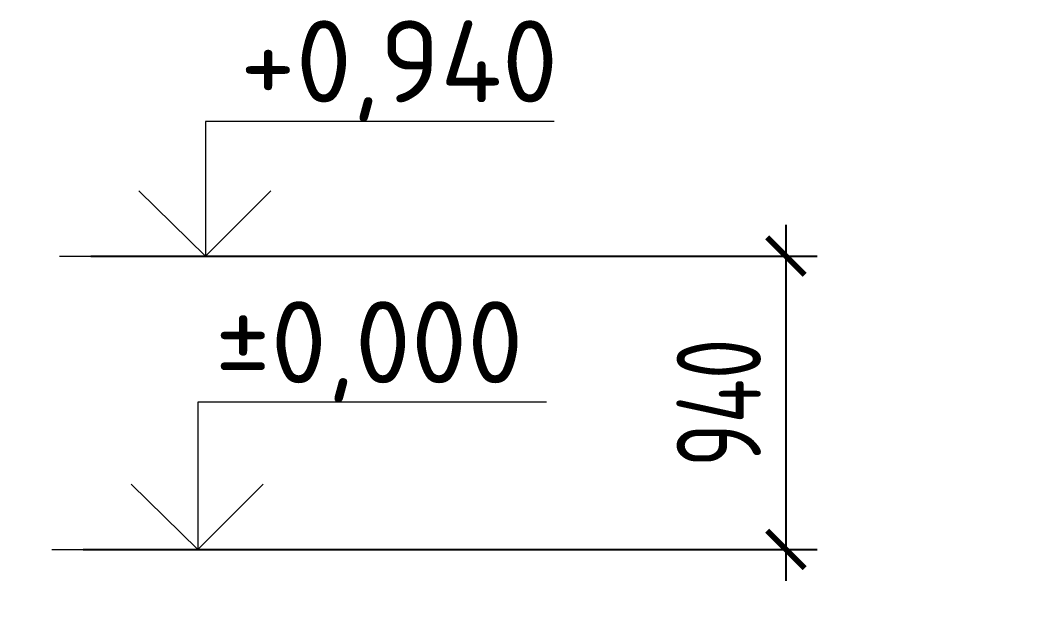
# Model space of a CAD drawing. Header units: millimetres. Extents: x -136099598 to 9192475, y 0 to 779331.
# Drawn here: x 193732 to 196955, y 288402 to 290249 of the extents above; entities that cross this region are included whole.
import ezdxf

# ---------------------------------------------------------------- set-up
doc = ezdxf.new("R2010")
doc.units = ezdxf.units.MM
doc.header["$MEASUREMENT"] = 0
doc.layers.get('0').update_dxf_attribs({"color": 250, "lineweight": 9})
doc.layers.get('Defpoints').update_dxf_attribs({"color": 8})
doc.layers.add('_Фасад', color=7, linetype='Continuous', lineweight=9)
doc.layers.add('Фасад_тонкие', color=7, linetype='Continuous', lineweight=5)
doc.layers.add('PDF _0', color=7, linetype='Continuous')
doc.styles.add('ISOCPEUR', font='isocpeur.ttf', dxfattribs={"width": 0.7})
doc.styles.add('PDF ISOCPEUR', font='isocpeur.ttf')
doc.dimstyles.new('R_100', dxfattribs={"dimtxt": 270, "dimasz": 120, "dimexe": 100, "dimexo": 100, "dimgap": 80, "dimtad": 1, "dimdec": 0, "dimrnd": 5, "dimzin": 0, "dimdsep": 46, "dimtxsty": 'ISOCPEUR', "dimblk": 'ARCHTICK', "dimcen": 100, "dimdle": 100, "dimclrd": 256, "dimclre": 256, "dimclrt": 256, "dimadec": 0, "dimazin": 0, "dimtfac": 2, "dimtdec": 0, "dimtofl": 0, "dimtmove": 1, "dimatfit": 3, "dimfxl": 1, "dimtvp": 3, "dimtfill": 1, "dimtolj": 1, "dimtzin": 0, "dimarcsym": 0})

# ---------------------------------------------------------------- blocks, each defined once
blk = doc.blocks.new('_ArchTick')
at = {"color": 0, "linetype": 'ByBlock', "const_width": 0.15}
blk.add_lwpolyline([(-0.5, -0.5), (0.5, 0.5)], dxfattribs=at)
blk = doc.blocks.new('*D2848')
at = {"lineweight": -2, "ltscale": 150, "transparency": 16777216}
for p, q in [((196183.9, 289593.6), (196183.9, 288453.6)), ((193958.5, 289493.6), (196283.9, 289493.6)), ((193933.9, 288553.6), (196283.9, 288553.6))]:
    blk.add_line(p, q, dxfattribs=at)
at = {"layer": 'Defpoints', "color": 0, "ltscale": 150, "transparency": 16777216}
for p in [(193858.5, 289493.6, -0.2), (193833.9, 288553.6), (196183.9, 288553.6)]:
    blk.add_point(p, dxfattribs=at)
at = {"lineweight": -2, "ltscale": 150, "transparency": 16777216, "xscale": 120, "yscale": 120, "zscale": 120}
for p, rotation in [((196183.9, 289493.6), 90), ((196183.9, 288553.6), 270)]:
    blk.add_blockref('_ArchTick', p, dxfattribs=dict(at, rotation=rotation))
at = {"ltscale": 150, "transparency": 16777216, "insert": (195968.9, 289023.6), "char_height": 270, "attachment_point": 5, "rotation": 90, "style": 'ISOCPEUR', "bg_fill": 3, "box_fill_scale": 1.25, "bg_fill_color": 256, "bg_fill_true_color": 13158600, "bg_fill_transparency": 0}
blk.add_mtext('\\A1;940', dxfattribs=at)

msp = doc.modelspace()

# ---------------------------------------------------------------- linework, layer by layer
at = {"layer": '_Фасад', "lineweight": 0}
msp.add_line((193858.5, 289493.6, -0.2), (194793.5, 289493.6, -0.2), dxfattribs=at)
at = {"layer": 'Фасад_тонкие', "lineweight": 0, "elevation": -0.2}
msp.add_lwpolyline([(195441.7, 289924.8), (194326, 289924.8), (194326, 289493.6), (194112.7, 289702.5), (194326, 289493.6), (194534.9, 289702.5)], dxfattribs=at)

# ---------------------------------------------------------------- texts
at = {"layer": 'PDF _0', "color": 6, "lineweight": 0, "insert": (194435.9, 289924.8, -0.2), "char_height": 262.49, "attachment_point": 7, "style": 'PDF ISOCPEUR'}
msp.add_mtext('+0,940', dxfattribs=at)

# ---------------------------------------------------------------- next in the draw order: dimensions: what is measured, and where the dimension line sits
at = {"color": 18, "ltscale": 150, "true_color": 0x000000}
dim = msp.add_linear_dim(base=(196183.9, 288553.6), p1=(193858.5, 289493.6, -0.2), p2=(193833.9, 288553.6), angle=90, dimstyle='R_100', override={"dimpost": '\\X'}, dxfattribs=at)
dim.commit()
dim.dimension.update_dxf_attribs({"geometry": '*D2848', "text_midpoint": (195968.9, 289023.6)})

# ---------------------------------------------------------------- next in the draw order: linework, layer by layer
at = {"layer": '_Фасад', "lineweight": 0}
msp.add_line((193833.9, 288553.6), (194768.9, 288553.6), dxfattribs=at)
at = {"layer": 'Фасад_тонкие', "lineweight": 0}
msp.add_lwpolyline([(195417.1, 289025.1), (194301.4, 289025.1), (194301.4, 288553.6), (194088.1, 288762.5), (194301.4, 288553.6), (194510.3, 288762.5)], dxfattribs=at)

# ---------------------------------------------------------------- next in the draw order: texts
at = {"layer": 'PDF _0', "color": 18, "lineweight": 0, "true_color": 0x000000, "insert": (194355.6, 289025.1), "char_height": 262.49, "attachment_point": 7, "style": 'PDF ISOCPEUR'}
msp.add_mtext('%%P0,000', dxfattribs=at)

doc.saveas('drawing.dxf')
